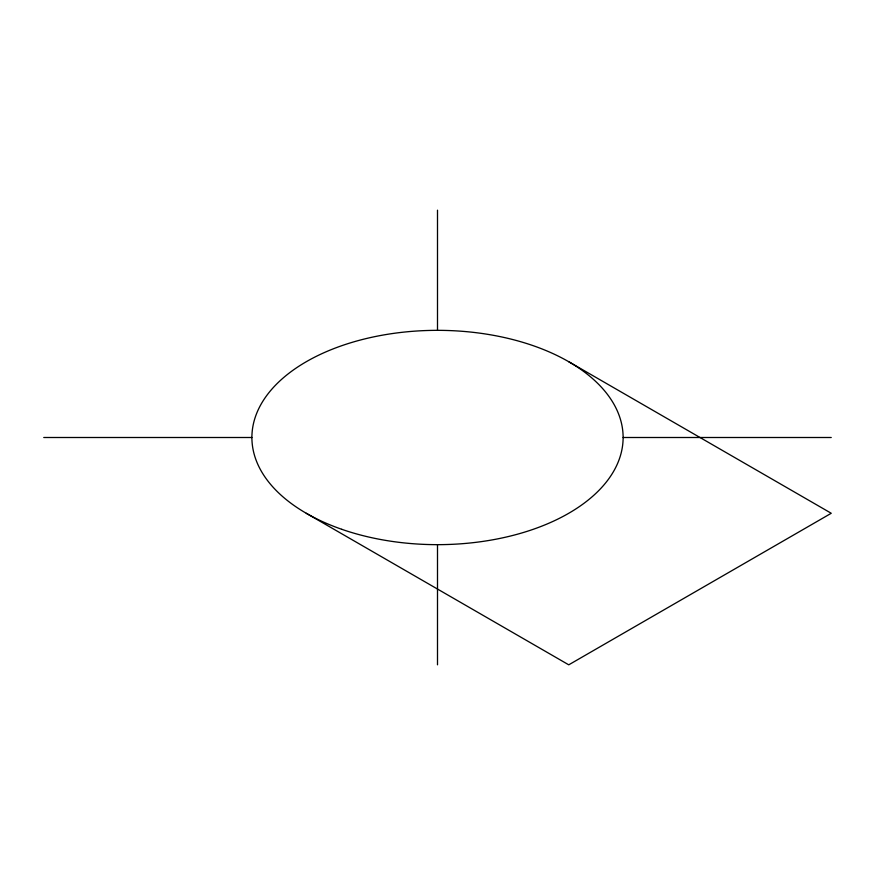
<?xml version="1.0" encoding="UTF-8"?>
<svg xmlns="http://www.w3.org/2000/svg" width="875" height="875" viewBox="0 0 875 875"><rect width="100%" height="100%" fill="white"/><g stroke="black" fill="none" stroke-linecap="round" stroke-linejoin="round"><path stroke-width="1.31" d="M43.75 437.5L251.88 437.5M623.12 437.5L831.25 437.5M568.75 361.725L831.25 513.275L568.75 664.825L306.25 513.275M437.5 210.175L437.5 330.334M437.5 544.666L437.5 664.825M341.775 529.309A185.62 107.166 0 0 0 623.087 439.458A185.62 107.166 0 0 0 347.648 343.733A185.62 107.166 0 0 0 341.775 529.309"/></g></svg>
